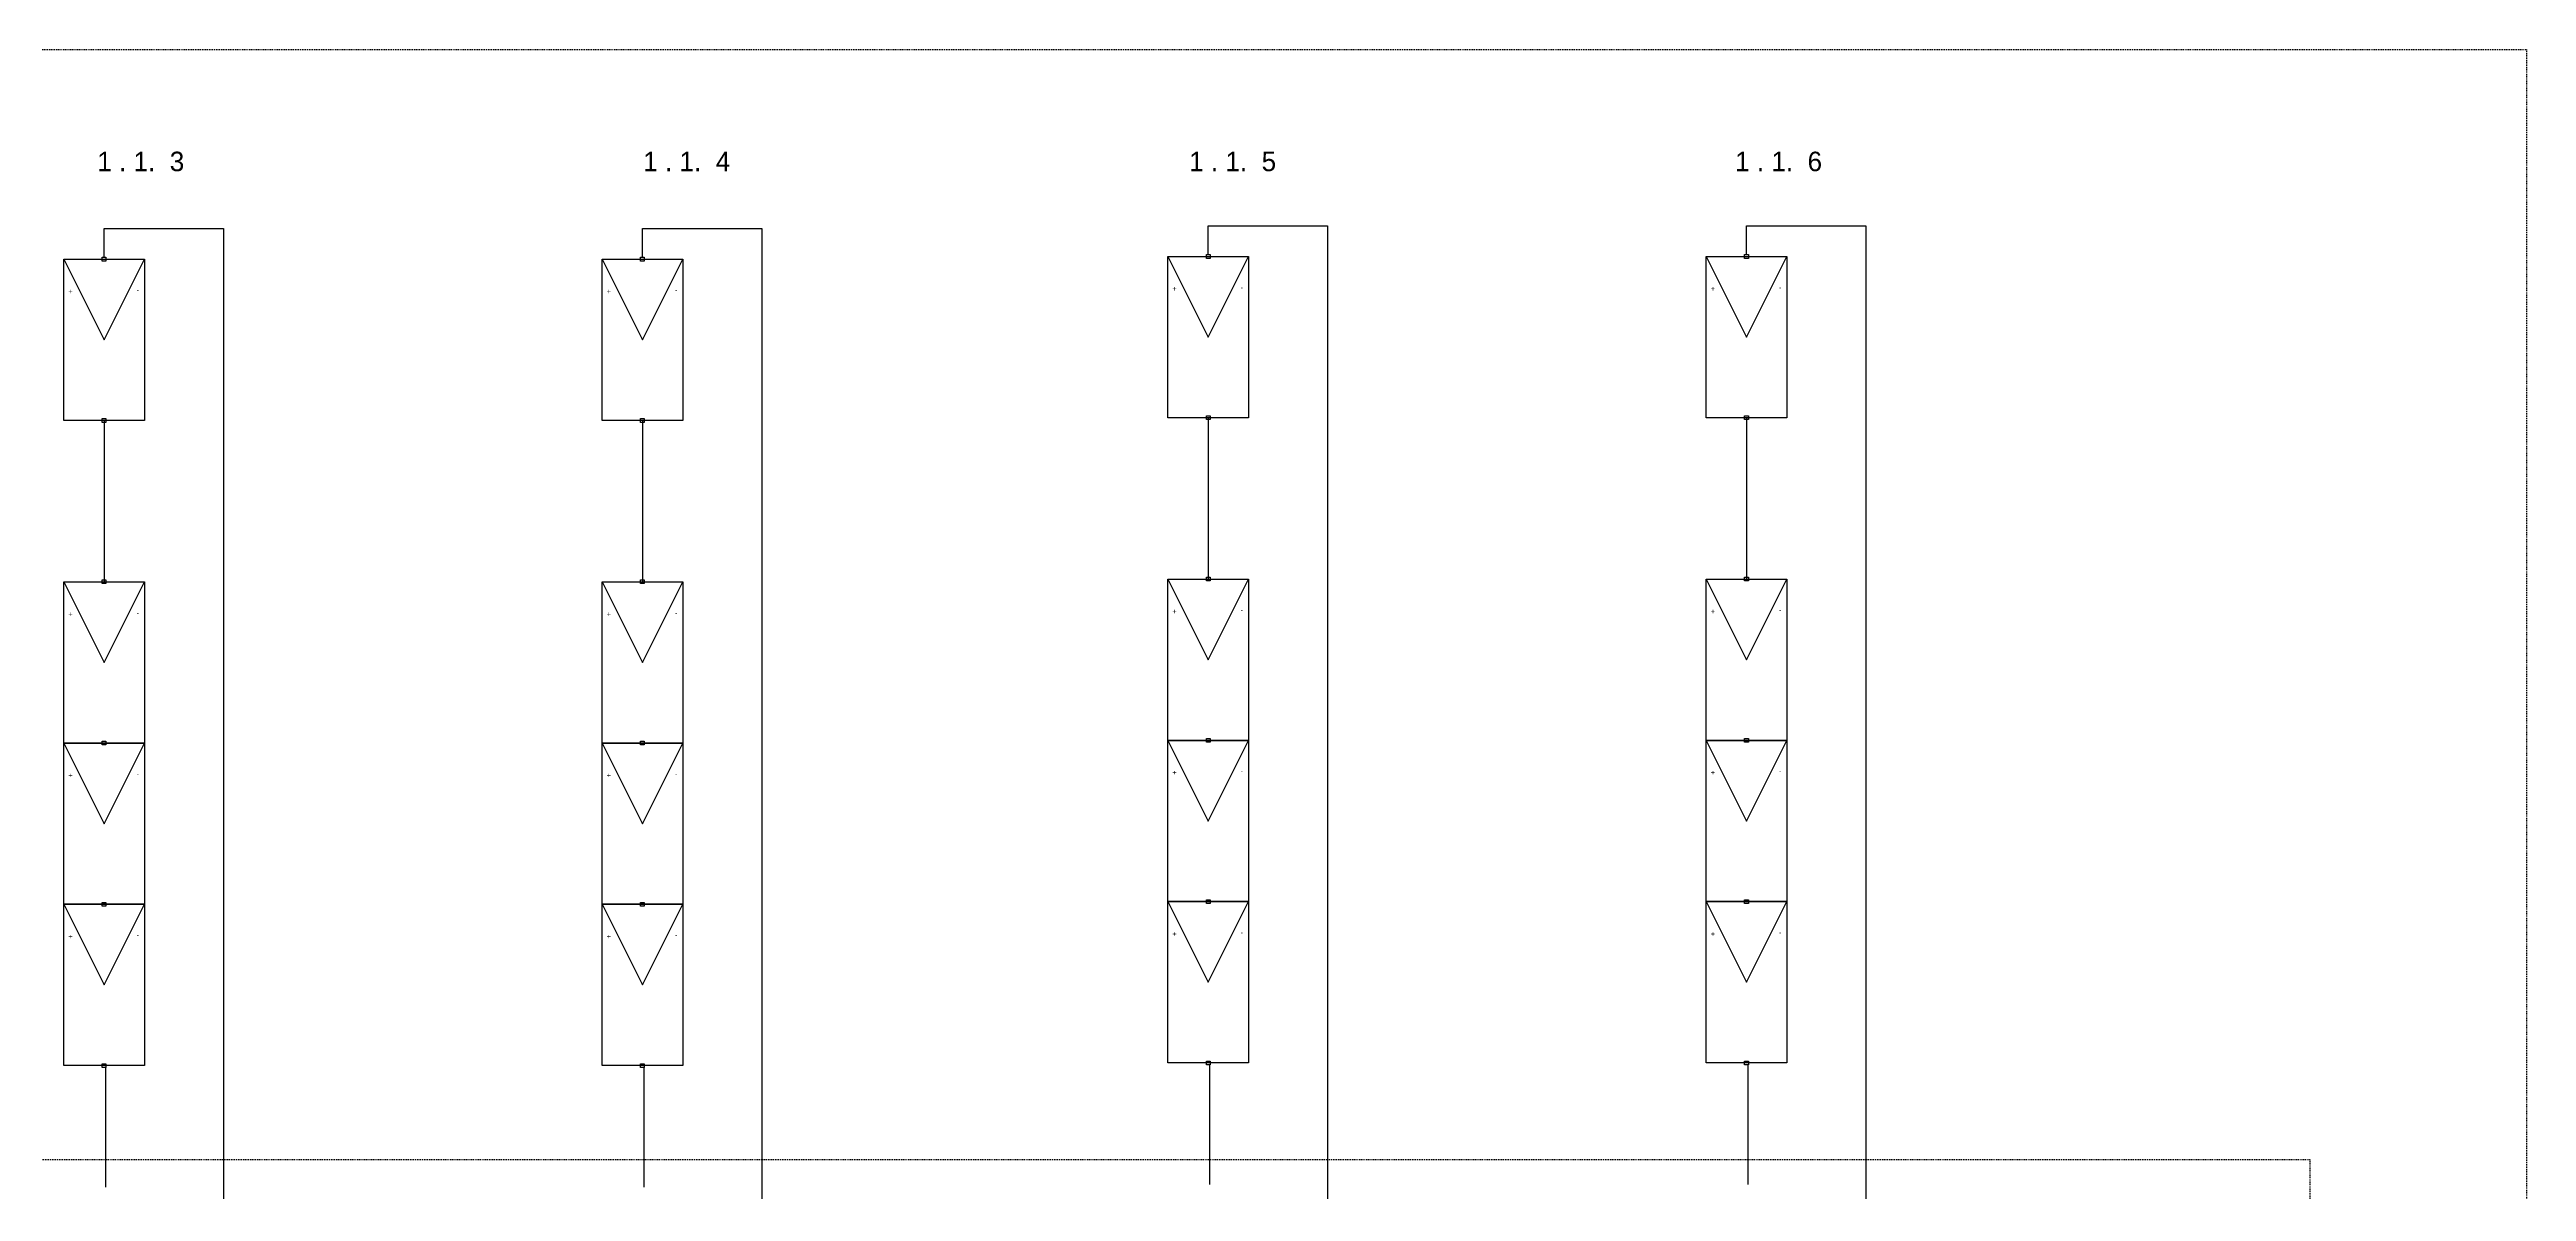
# Model space of a CAD drawing. Header units: inches. Extents: x -2552 to -899, y -1843 to 326.
# Drawn here: x -1985.5 to -1667.9, y -22.1 to 124.4 of the extents above; entities that cross this region are included whole.
import ezdxf

# ---------------------------------------------------------------- set-up
doc = ezdxf.new("R2010")
doc.units = ezdxf.units.IN
doc.header["$MEASUREMENT"] = 0
doc.linetypes.add('HIDDEN2', pattern=[0.1875, 0.125, -0.0625])
for name, color, linetype in [('LOCBOX', 92, 'HIDDEN2'), ('RED_10AWG', 1, 'Continuous'), ('RED_12AWG', 1, 'Continuous'), ('SYMS', 7, 'Continuous')]:
    doc.layers.add(name, color=color, linetype=linetype)
doc.styles.add('WD', font='romans.shx')

# ---------------------------------------------------------------- blocks, each defined once
blk = doc.blocks.new('HT0_01')
for p, q in [((-0.0625, 0.0625), (0.0625, 0.0625)), ((-0.0625, -0.0625), (-0.0625, 0.0625)), ((0.0625, 0.0625), (0.0625, -0.0625)), ((0.0625, -0.0625), (-0.0625, -0.0625))]:
    blk.add_line(p, q)
at = {"style": 'WD', "flags": 1}
for tag, p in [('X4TERM01', (-0.0625, 0)), ('X2TERM01', (0, 0.0625)), ('X1TERM01', (0.0625, 0)), ('X8TERM01', (0, -0.0625))]:
    blk.add_attdef(tag, p, '', height=0.01, dxfattribs=at)
blk = doc.blocks.new('PVM')
at = {"color": 5}
for p, q in [((2, 1), (1, 0.5)), ((1, 0.5), (2, 0))]:
    blk.add_line(p, q, dxfattribs=at)
blk.add_lwpolyline([(0, 1), (2, 1), (2, 0), (0, 0)], close=True, dxfattribs=at)
at = {"layer": 'SYMS', "color": 5, "xscale": 0.3699338068975089, "yscale": 0.3699338068975089, "zscale": 0.3699338068975089}
for p in [(0, 0.5), (2, 0.5)]:
    blk.add_blockref('HT0_01', p, dxfattribs=at)
at = {"color": 5, "char_height": 0.065, "attachment_point": 1}
for s, insert, rotation in [('+', (1.625, 0.883), 180), ('-', (1.57, 0.067), 90)]:
    blk.add_mtext_dynamic_manual_height_columns(s, width=0.09892, gutter_width=0.325, heights=[0], dxfattribs=dict(at, insert=insert, rotation=rotation))

msp = doc.modelspace()

# ---------------------------------------------------------------- linework, layer by layer
at = {"layer": 'LOCBOX', "color": 5, "lineweight": 30}
msp.add_lwpolyline([(-2171.16302, 124.35461), (-1667.88862, 124.35461), (-1667.88862, -138.8906), (-2171.16302, -138.8906)], close=True, dxfattribs=at)
at = {"layer": 'LOCBOX', "color": 1, "lineweight": 30}
msp.add_lwpolyline([(-2133.46737, -17.95565), (-1695.66633, -17.95565), (-1695.66633, -69.95847), (-2133.46737, -69.95847)], close=True, dxfattribs=at)
at = {"layer": 'RED_10AWG', "lineweight": 30}
for p, q in [((-1978.48114, 76.79043), (-1978.48114, 56.10945)), ((-1909.46108, 76.79043), (-1909.46108, 56.10945)), ((-1836.91219, 77.13331), (-1836.91219, 56.45232)), ((-1767.89214, 77.13331), (-1767.89214, 56.45232))]:
    msp.add_line(p, q, dxfattribs=at)
at = {"layer": 'RED_12AWG', "lineweight": 30}
for p, q in [((-1836.91945, 98.05338), (-1836.91945, 101.73711)), ((-1836.91945, 101.73711), (-1821.60319, 101.73711)), ((-1821.60319, 101.73711), (-1821.60319, -30.49558)), ((-1767.8994, 98.05338), (-1767.8994, 101.73711)), ((-1767.8994, 101.73711), (-1752.58314, 101.73711)), ((-1752.58314, 101.73711), (-1752.58314, -30.49558)), ((-1978.4884, 97.7105), (-1978.4884, 101.39423)), ((-1978.4884, 101.39423), (-1963.17214, 101.39423)), ((-1963.17214, 101.39423), (-1963.17214, -30.83846)), ((-1909.46834, 97.7105), (-1909.46834, 101.39423)), ((-1909.46834, 101.39423), (-1894.15208, 101.39423)), ((-1894.15208, 101.39423), (-1894.15208, -30.83846)), ((-1978.30945, -6.17259), (-1978.30945, -21.52039)), ((-1909.2894, -6.17259), (-1909.2894, -21.52039)), ((-1836.74051, -5.82972), (-1836.74051, -21.17751)), ((-1767.72046, -5.82972), (-1767.72046, -21.17751))]:
    msp.add_line(p, q, dxfattribs=at)

# ---------------------------------------------------------------- block references
at = {"layer": 'SYMS', "lineweight": 30, "xscale": 10.34049320514139, "yscale": 10.34049320514139, "zscale": 10.34049320514139, "rotation": 90}
for p in [(-1973.31089, 76.79043), (-1904.29084, 76.79043), (-1831.74195, 77.13331), (-1762.72189, 77.13331), (-1973.31089, 35.42846), (-1904.29084, 35.42846), (-1831.74195, 35.77134), (-1762.72189, 35.77134), (-1973.31089, 14.74748), (-1904.29084, 14.74748), (-1831.74195, 15.09035), (-1762.72189, 15.09035), (-1973.31089, -5.93351), (-1904.29084, -5.93351), (-1831.74195, -5.59064), (-1762.72189, -5.59064)]:
    msp.add_blockref('PVM', p, dxfattribs=at)

# ---------------------------------------------------------------- texts
at = {"char_height": 2.5, "attachment_point": 1}
for s, insert in [('1 . 1.  3', (-1979.35276, 111.25629)), ('1 . 1.  4', (-1909.35276, 111.25629)), ('1 . 1.  5', (-1839.35276, 111.25629)), ('1 . 1.  6', (-1769.35276, 111.25629))]:
    msp.add_mtext_dynamic_manual_height_columns(s, width=18.2202154, gutter_width=12.5, heights=[0], dxfattribs=dict(at, insert=insert))

doc.saveas('drawing.dxf')
